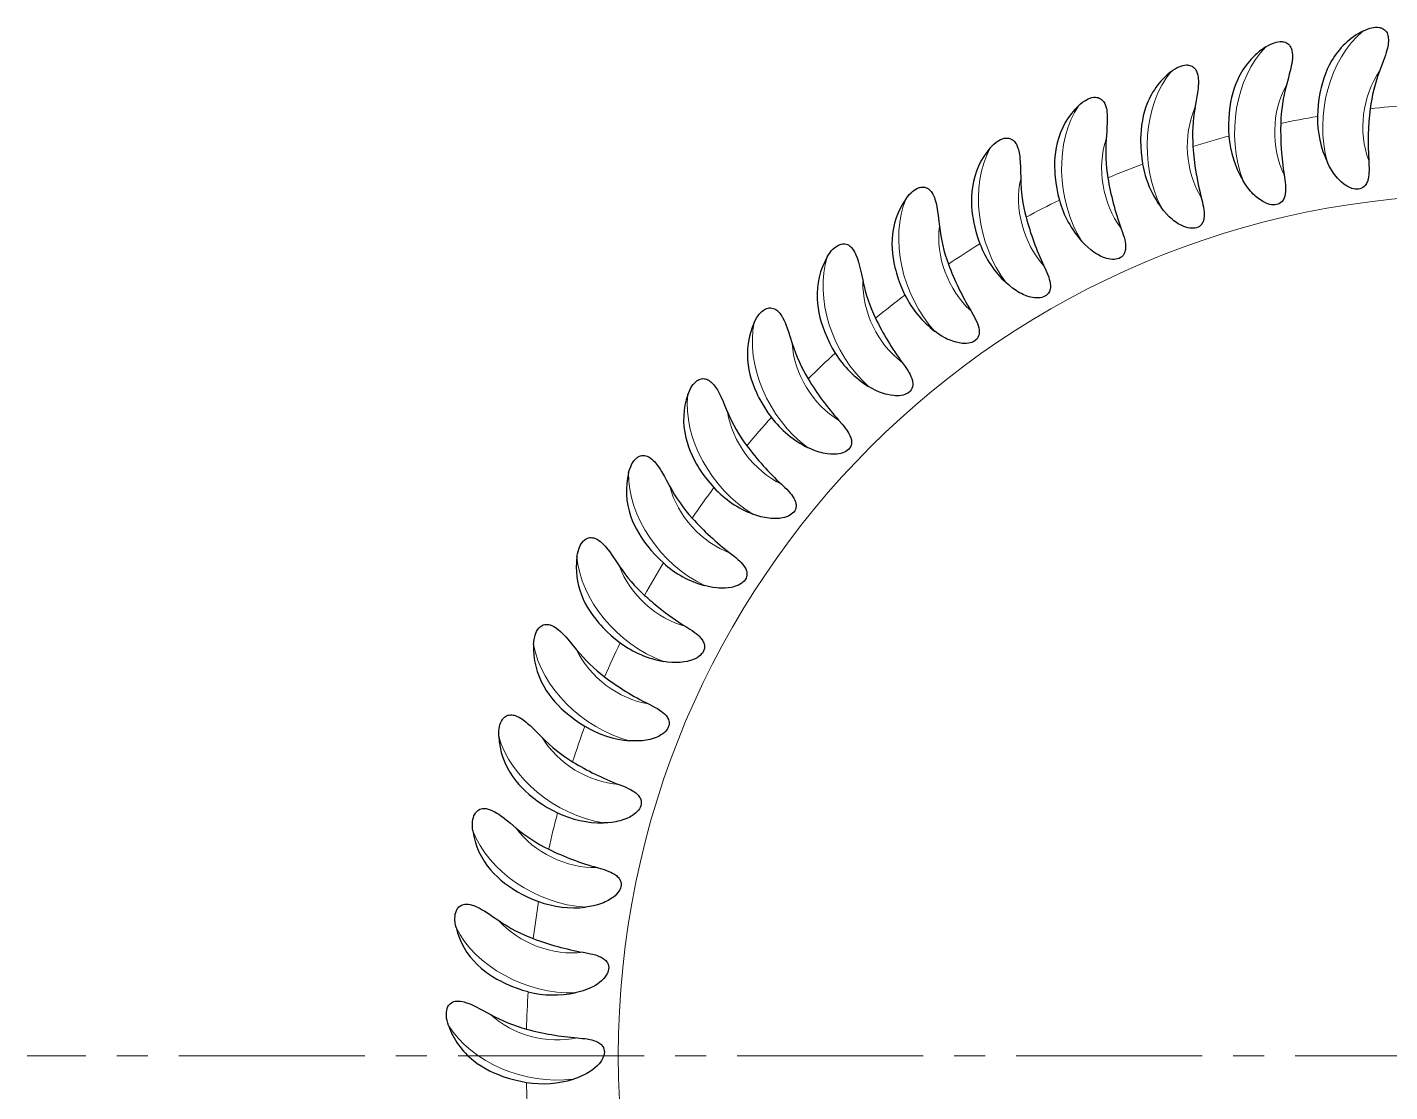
# Model space of a CAD drawing. Extents: x 89 to 609, y 11 to 440.
# Drawn here: x 437.96 to 476.41, y 241.81 to 271.86 of the extents above; entities that cross this region are included whole.
import ezdxf

# ---------------------------------------------------------------- set-up
doc = ezdxf.new("R2010")
doc.units = 0
doc.header["$LTSCALE"] = 7
doc.header["$MEASUREMENT"] = 0
doc.linetypes.add('CENTER2', pattern=[1.125, 0.75, -0.125, 0.125, -0.125])
doc.layers.get('0').update_dxf_attribs({"linetype": 'CONTINUOUS', "lineweight": 15})
doc.layers.add('1', color=1, linetype='CENTER2', lineweight=15)

msp = doc.modelspace()

# ---------------------------------------------------------------- linework, layer by layer
at = {"color": 7, "lineweight": 30}
for points in [[(475.649, 271.746), (475.714, 271.778), (475.781, 271.805), (475.849, 271.828), (475.902, 271.841), (475.955, 271.851), (476.009, 271.856), (476.062, 271.856), (476.119, 271.85), (476.146, 271.844), (476.172, 271.836), (476.206, 271.823), (476.237, 271.806), (476.265, 271.785), (476.293, 271.758), (476.317, 271.728), (476.336, 271.695), (476.351, 271.66), (476.362, 271.623), (476.368, 271.595), (476.372, 271.567), (476.376, 271.508), (476.374, 271.45), (476.37, 271.405), (476.364, 271.36), (476.346, 271.27), (476.331, 271.208), (476.313, 271.147), (476.289, 271.07), (476.236, 270.918), (476.2, 270.818), (476.124, 270.619)], [(472.915, 271.303), (472.977, 271.34), (473.04, 271.373), (473.106, 271.402), (473.158, 271.421), (473.21, 271.435), (473.263, 271.446), (473.316, 271.451), (473.373, 271.45), (473.4, 271.447), (473.427, 271.442), (473.462, 271.431), (473.494, 271.417), (473.524, 271.4), (473.555, 271.375), (473.582, 271.347), (473.604, 271.316), (473.622, 271.283), (473.636, 271.248), (473.645, 271.22), (473.652, 271.192), (473.661, 271.135), (473.665, 271.076), (473.665, 271.031), (473.663, 270.985), (473.654, 270.895), (473.645, 270.832), (473.633, 270.769), (473.617, 270.69), (473.578, 270.533), (473.551, 270.43), (473.495, 270.226)], [(470.236, 270.601), (470.293, 270.644), (470.354, 270.683), (470.417, 270.718), (470.466, 270.742), (470.516, 270.761), (470.568, 270.776), (470.621, 270.787), (470.677, 270.791), (470.705, 270.791), (470.732, 270.788), (470.768, 270.781), (470.801, 270.77), (470.833, 270.755), (470.866, 270.734), (470.895, 270.709), (470.92, 270.68), (470.941, 270.648), (470.959, 270.615), (470.97, 270.588), (470.979, 270.561), (470.994, 270.504), (471.004, 270.446), (471.008, 270.402), (471.01, 270.356), (471.01, 270.265), (471.007, 270.201), (471.001, 270.138), (470.992, 270.058), (470.969, 269.898), (470.952, 269.793), (470.915, 269.584)], [(474.771, 270.908), (474.707, 270.79), (474.649, 270.669), (474.597, 270.545), (474.551, 270.417), (474.51, 270.288), (474.475, 270.156), (474.457, 270.076), (474.44, 269.996), (474.413, 269.833), (474.393, 269.67), (474.379, 269.505), (474.373, 269.34)], [(472.121, 270.385), (472.068, 270.261), (472.022, 270.135), (471.982, 270.006), (471.948, 269.875), (471.92, 269.742), (471.898, 269.607), (471.887, 269.526), (471.878, 269.445), (471.866, 269.281), (471.862, 269.116), (471.864, 268.951), (471.873, 268.786)], [(467.635, 269.647), (467.688, 269.696), (467.745, 269.741), (467.804, 269.782), (467.851, 269.809), (467.899, 269.834), (467.949, 269.854), (468, 269.869), (468.056, 269.879), (468.084, 269.881), (468.112, 269.881), (468.147, 269.877), (468.182, 269.87), (468.215, 269.858), (468.249, 269.84), (468.281, 269.817), (468.308, 269.791), (468.332, 269.762), (468.353, 269.73), (468.367, 269.705), (468.379, 269.678), (468.399, 269.624), (468.414, 269.567), (468.423, 269.522), (468.429, 269.478), (468.438, 269.387), (468.44, 269.323), (468.441, 269.259), (468.44, 269.179), (468.432, 269.018), (468.425, 268.911), (468.408, 268.7)], [(469.532, 269.611), (469.491, 269.484), (469.457, 269.353), (469.43, 269.221), (469.408, 269.088), (469.393, 268.953), (469.384, 268.817), (469.381, 268.735), (469.38, 268.653), (469.384, 268.488), (469.395, 268.324), (469.413, 268.16), (469.437, 267.997)], [(465.137, 268.451), (465.185, 268.504), (465.237, 268.554), (465.292, 268.601), (465.336, 268.633), (465.382, 268.662), (465.43, 268.687), (465.479, 268.707), (465.534, 268.722), (465.562, 268.726), (465.589, 268.729), (465.625, 268.729), (465.66, 268.725), (465.694, 268.716), (465.73, 268.701), (465.763, 268.682), (465.793, 268.658), (465.82, 268.631), (465.844, 268.602), (465.86, 268.578), (465.874, 268.553), (465.9, 268.5), (465.92, 268.445), (465.933, 268.402), (465.944, 268.358), (465.961, 268.268), (465.969, 268.205), (465.976, 268.141), (465.982, 268.061), (465.99, 267.9), (465.993, 267.794), (465.997, 267.581)], [(467.028, 268.596), (467, 268.464), (466.978, 268.332), (466.964, 268.198), (466.955, 268.063), (466.953, 267.927), (466.957, 267.79), (466.961, 267.709), (466.968, 267.627), (466.988, 267.463), (467.014, 267.301), (467.048, 267.139), (467.088, 266.979)], [(475.819, 268.098), (475.826, 267.959), (475.828, 267.89), (475.828, 267.817), (475.825, 267.743), (475.82, 267.687), (475.813, 267.632), (475.8, 267.567), (475.781, 267.505), (475.769, 267.475), (475.755, 267.447), (475.739, 267.42), (475.721, 267.394), (475.69, 267.36), (475.655, 267.332), (475.615, 267.31), (475.572, 267.294), (475.527, 267.286), (475.481, 267.283), (475.434, 267.287), (475.388, 267.296), (475.342, 267.309), (475.288, 267.33), (475.235, 267.356), (475.184, 267.386), (475.147, 267.411), (475.111, 267.437), (475.042, 267.495), (474.977, 267.558), (474.938, 267.6), (474.901, 267.644), (474.864, 267.69), (474.829, 267.738), (474.764, 267.835), (474.706, 267.937), (474.652, 268.043)], [(473.431, 267.687), (473.451, 267.549), (473.46, 267.48), (473.467, 267.408), (473.471, 267.334), (473.471, 267.278), (473.469, 267.222), (473.462, 267.157), (473.45, 267.093), (473.44, 267.062), (473.429, 267.032), (473.416, 267.004), (473.4, 266.977), (473.373, 266.94), (473.34, 266.908), (473.303, 266.882), (473.261, 266.863), (473.217, 266.85), (473.172, 266.844), (473.125, 266.843), (473.078, 266.847), (473.031, 266.856), (472.975, 266.872), (472.92, 266.892), (472.866, 266.917), (472.827, 266.938), (472.789, 266.962), (472.714, 267.012), (472.644, 267.069), (472.601, 267.107), (472.56, 267.147), (472.519, 267.19), (472.48, 267.234), (472.406, 267.325), (472.338, 267.421), (472.275, 267.521)], [(462.763, 267.023), (462.807, 267.08), (462.853, 267.135), (462.904, 267.187), (462.945, 267.223), (462.988, 267.256), (463.033, 267.285), (463.08, 267.31), (463.133, 267.33), (463.16, 267.337), (463.187, 267.342), (463.223, 267.346), (463.258, 267.345), (463.293, 267.339), (463.33, 267.328), (463.365, 267.312), (463.397, 267.292), (463.427, 267.267), (463.453, 267.24), (463.471, 267.218), (463.488, 267.194), (463.518, 267.144), (463.544, 267.091), (463.561, 267.049), (463.576, 267.006), (463.601, 266.919), (463.616, 266.857), (463.628, 266.794), (463.642, 266.715), (463.665, 266.555), (463.678, 266.45), (463.702, 266.239)], [(464.633, 267.347), (464.617, 267.213), (464.608, 267.079), (464.606, 266.944), (464.611, 266.809), (464.621, 266.673), (464.638, 266.538), (464.651, 266.457), (464.665, 266.376), (464.7, 266.216), (464.742, 266.056), (464.791, 265.899), (464.846, 265.743)], [(471.092, 267.051), (471.126, 266.916), (471.141, 266.847), (471.155, 266.776), (471.166, 266.703), (471.172, 266.647), (471.175, 266.591), (471.174, 266.526), (471.168, 266.461), (471.161, 266.429), (471.153, 266.399), (471.143, 266.369), (471.13, 266.341), (471.106, 266.302), (471.076, 266.267), (471.042, 266.237), (471.002, 266.214), (470.96, 266.197), (470.915, 266.186), (470.868, 266.181), (470.821, 266.181), (470.774, 266.185), (470.716, 266.196), (470.66, 266.211), (470.604, 266.231), (470.563, 266.248), (470.522, 266.267), (470.444, 266.311), (470.368, 266.361), (470.322, 266.395), (470.277, 266.43), (470.232, 266.469), (470.189, 266.509), (470.107, 266.593), (470.03, 266.682), (469.958, 266.775)], [(468.825, 266.195), (468.872, 266.063), (468.893, 265.997), (468.913, 265.927), (468.931, 265.856), (468.943, 265.801), (468.951, 265.745), (468.957, 265.68), (468.956, 265.615), (468.953, 265.583), (468.948, 265.551), (468.94, 265.521), (468.93, 265.492), (468.91, 265.451), (468.884, 265.413), (468.852, 265.38), (468.815, 265.354), (468.774, 265.333), (468.731, 265.318), (468.685, 265.308), (468.638, 265.303), (468.59, 265.303), (468.532, 265.308), (468.474, 265.318), (468.417, 265.332), (468.374, 265.345), (468.332, 265.361), (468.25, 265.397), (468.17, 265.439), (468.121, 265.468), (468.073, 265.5), (468.024, 265.534), (467.977, 265.57), (467.888, 265.645), (467.803, 265.727), (467.722, 265.813)], [(460.537, 265.375), (460.574, 265.437), (460.616, 265.496), (460.661, 265.552), (460.698, 265.592), (460.738, 265.629), (460.78, 265.662), (460.825, 265.691), (460.876, 265.716), (460.902, 265.726), (460.928, 265.734), (460.964, 265.741), (460.999, 265.743), (461.033, 265.741), (461.072, 265.733), (461.108, 265.72), (461.142, 265.703), (461.174, 265.682), (461.203, 265.657), (461.223, 265.637), (461.242, 265.615), (461.276, 265.568), (461.307, 265.518), (461.328, 265.477), (461.347, 265.436), (461.38, 265.352), (461.401, 265.291), (461.419, 265.23), (461.441, 265.153), (461.479, 264.996), (461.502, 264.892), (461.546, 264.684)], [(462.367, 265.875), (462.364, 265.741), (462.368, 265.607), (462.379, 265.472), (462.396, 265.338), (462.419, 265.204), (462.449, 265.071), (462.469, 264.992), (462.491, 264.913), (462.541, 264.756), (462.598, 264.601), (462.661, 264.449), (462.731, 264.299)], [(466.65, 265.127), (466.708, 265.001), (466.736, 264.937), (466.763, 264.869), (466.788, 264.8), (466.804, 264.746), (466.818, 264.692), (466.83, 264.627), (466.835, 264.563), (466.835, 264.53), (466.833, 264.499), (466.828, 264.468), (466.821, 264.438), (466.805, 264.394), (466.782, 264.355), (466.754, 264.319), (466.72, 264.289), (466.681, 264.264), (466.639, 264.245), (466.594, 264.231), (466.548, 264.222), (466.501, 264.217), (466.442, 264.217), (466.384, 264.221), (466.325, 264.23), (466.281, 264.239), (466.238, 264.25), (466.153, 264.278), (466.069, 264.313), (466.017, 264.337), (465.967, 264.364), (465.915, 264.393), (465.865, 264.425), (465.769, 264.491), (465.676, 264.564), (465.588, 264.642)], [(460.251, 264.195), (460.261, 264.062), (460.277, 263.928), (460.301, 263.795), (460.331, 263.663), (460.367, 263.532), (460.409, 263.403), (460.437, 263.325), (460.466, 263.249), (460.531, 263.097), (460.602, 262.949), (460.68, 262.803), (460.763, 262.661)], [(458.476, 263.524), (458.508, 263.588), (458.544, 263.651), (458.584, 263.711), (458.617, 263.754), (458.653, 263.795), (458.692, 263.832), (458.733, 263.865), (458.782, 263.895), (458.807, 263.908), (458.832, 263.918), (458.867, 263.928), (458.902, 263.934), (458.936, 263.935), (458.975, 263.931), (459.013, 263.922), (459.048, 263.908), (459.082, 263.889), (459.113, 263.867), (459.135, 263.849), (459.156, 263.829), (459.195, 263.786), (459.23, 263.738), (459.254, 263.701), (459.277, 263.661), (459.319, 263.58), (459.345, 263.522), (459.369, 263.463), (459.398, 263.388), (459.45, 263.235), (459.483, 263.134), (459.547, 262.931)], [(464.586, 263.858), (464.656, 263.738), (464.69, 263.677), (464.723, 263.612), (464.754, 263.545), (464.775, 263.493), (464.794, 263.441), (464.812, 263.377), (464.824, 263.314), (464.827, 263.281), (464.828, 263.249), (464.826, 263.218), (464.822, 263.188), (464.81, 263.143), (464.791, 263.101), (464.766, 263.063), (464.735, 263.03), (464.699, 263.002), (464.659, 262.979), (464.615, 262.96), (464.57, 262.947), (464.524, 262.938), (464.466, 262.931), (464.407, 262.93), (464.348, 262.934), (464.303, 262.939), (464.259, 262.946), (464.171, 262.965), (464.085, 262.992), (464.031, 263.011), (463.978, 263.033), (463.924, 263.057), (463.871, 263.084), (463.769, 263.141), (463.67, 263.205), (463.575, 263.274)], [(458.304, 262.322), (458.327, 262.19), (458.356, 262.058), (458.392, 261.928), (458.435, 261.8), (458.483, 261.673), (458.537, 261.548), (458.572, 261.474), (458.609, 261.4), (458.687, 261.256), (458.772, 261.115), (458.864, 260.977), (458.96, 260.843)], [(462.652, 262.398), (462.733, 262.285), (462.772, 262.227), (462.811, 262.166), (462.849, 262.102), (462.875, 262.053), (462.899, 262.002), (462.923, 261.941), (462.94, 261.879), (462.946, 261.847), (462.95, 261.815), (462.952, 261.784), (462.95, 261.753), (462.943, 261.708), (462.928, 261.664), (462.907, 261.624), (462.879, 261.588), (462.845, 261.556), (462.808, 261.53), (462.766, 261.508), (462.723, 261.49), (462.677, 261.476), (462.62, 261.464), (462.562, 261.458), (462.503, 261.455), (462.458, 261.456), (462.413, 261.459), (462.324, 261.47), (462.235, 261.488), (462.18, 261.503), (462.125, 261.519), (462.069, 261.538), (462.014, 261.559), (461.907, 261.607), (461.802, 261.661), (461.701, 261.721)], [(456.602, 261.485), (456.627, 261.552), (456.656, 261.618), (456.69, 261.682), (456.719, 261.728), (456.751, 261.771), (456.787, 261.812), (456.825, 261.849), (456.87, 261.884), (456.894, 261.898), (456.918, 261.911), (456.952, 261.924), (456.986, 261.933), (457.02, 261.938), (457.06, 261.937), (457.098, 261.932), (457.134, 261.921), (457.169, 261.906), (457.203, 261.887), (457.226, 261.871), (457.249, 261.853), (457.292, 261.814), (457.331, 261.77), (457.359, 261.735), (457.386, 261.698), (457.435, 261.621), (457.466, 261.566), (457.496, 261.509), (457.532, 261.437), (457.599, 261.29), (457.641, 261.192), (457.724, 260.997)], [(460.865, 260.761), (460.957, 260.656), (461.001, 260.602), (461.046, 260.545), (461.089, 260.485), (461.12, 260.439), (461.149, 260.391), (461.178, 260.332), (461.202, 260.272), (461.211, 260.24), (461.218, 260.209), (461.222, 260.178), (461.223, 260.147), (461.22, 260.101), (461.21, 260.057), (461.192, 260.015), (461.168, 259.976), (461.138, 259.942), (461.103, 259.911), (461.064, 259.885), (461.022, 259.863), (460.978, 259.846), (460.922, 259.829), (460.865, 259.816), (460.806, 259.808), (460.762, 259.805), (460.717, 259.803), (460.627, 259.806), (460.537, 259.816), (460.481, 259.825), (460.424, 259.836), (460.367, 259.85), (460.31, 259.865), (460.199, 259.902), (460.09, 259.946), (459.983, 259.996)], [(456.545, 260.272), (456.579, 260.142), (456.621, 260.014), (456.67, 259.889), (456.724, 259.765), (456.784, 259.643), (456.85, 259.523), (456.892, 259.453), (456.935, 259.383), (457.027, 259.247), (457.125, 259.115), (457.229, 258.986), (457.338, 258.862)], [(454.929, 259.277), (454.948, 259.346), (454.971, 259.414), (454.999, 259.481), (455.023, 259.53), (455.051, 259.576), (455.082, 259.62), (455.117, 259.661), (455.159, 259.699), (455.181, 259.716), (455.204, 259.731), (455.236, 259.747), (455.269, 259.759), (455.303, 259.767), (455.342, 259.771), (455.381, 259.769), (455.418, 259.762), (455.454, 259.75), (455.489, 259.734), (455.514, 259.721), (455.539, 259.705), (455.585, 259.67), (455.628, 259.63), (455.66, 259.597), (455.69, 259.563), (455.746, 259.491), (455.782, 259.439), (455.817, 259.386), (455.86, 259.318), (455.94, 259.178), (455.992, 259.084), (456.092, 258.897)], [(459.242, 258.961), (459.343, 258.866), (459.393, 258.817), (459.443, 258.764), (459.492, 258.709), (459.527, 258.665), (459.56, 258.62), (459.595, 258.564), (459.624, 258.506), (459.636, 258.476), (459.646, 258.446), (459.653, 258.415), (459.657, 258.385), (459.658, 258.339), (459.652, 258.293), (459.639, 258.25), (459.618, 258.209), (459.592, 258.172), (459.56, 258.138), (459.523, 258.109), (459.484, 258.083), (459.442, 258.061), (459.388, 258.039), (459.332, 258.021), (459.274, 258.007), (459.23, 258), (459.186, 257.994), (459.096, 257.988), (459.005, 257.989), (458.948, 257.993), (458.891, 257.999), (458.833, 258.007), (458.775, 258.017), (458.66, 258.043), (458.548, 258.077), (458.436, 258.116)], [(454.988, 258.064), (455.035, 257.938), (455.088, 257.815), (455.149, 257.694), (455.215, 257.576), (455.286, 257.46), (455.363, 257.348), (455.411, 257.282), (455.461, 257.216), (455.566, 257.089), (455.676, 256.967), (455.791, 256.849), (455.912, 256.736)], [(453.474, 256.92), (453.486, 256.99), (453.503, 257.061), (453.524, 257.13), (453.544, 257.18), (453.567, 257.229), (453.594, 257.276), (453.625, 257.32), (453.662, 257.362), (453.683, 257.381), (453.705, 257.398), (453.735, 257.417), (453.767, 257.433), (453.8, 257.444), (453.838, 257.451), (453.877, 257.453), (453.915, 257.449), (453.952, 257.441), (453.988, 257.429), (454.014, 257.417), (454.04, 257.404), (454.09, 257.373), (454.137, 257.338), (454.171, 257.308), (454.204, 257.277), (454.267, 257.211), (454.308, 257.163), (454.348, 257.113), (454.397, 257.049), (454.49, 256.917), (454.55, 256.829), (454.668, 256.653)], [(457.797, 257.016), (457.907, 256.93), (457.961, 256.886), (458.016, 256.838), (458.07, 256.788), (458.109, 256.748), (458.146, 256.706), (458.186, 256.654), (458.221, 256.599), (458.236, 256.57), (458.248, 256.541), (458.258, 256.511), (458.266, 256.481), (458.271, 256.435), (458.269, 256.39), (458.26, 256.345), (458.244, 256.303), (458.221, 256.263), (458.192, 256.227), (458.159, 256.194), (458.122, 256.164), (458.082, 256.138), (458.03, 256.111), (457.976, 256.088), (457.92, 256.069), (457.877, 256.057), (457.833, 256.048), (457.745, 256.033), (457.654, 256.025), (457.597, 256.024), (457.54, 256.024), (457.481, 256.027), (457.422, 256.031), (457.306, 256.047), (457.19, 256.069), (457.076, 256.098)], [(453.648, 255.718), (453.707, 255.597), (453.772, 255.48), (453.843, 255.365), (453.92, 255.254), (454.002, 255.146), (454.089, 255.041), (454.144, 254.979), (454.2, 254.919), (454.316, 254.803), (454.437, 254.691), (454.563, 254.585), (454.694, 254.484)], [(452.25, 254.435), (452.255, 254.507), (452.265, 254.578), (452.28, 254.649), (452.295, 254.701), (452.313, 254.752), (452.335, 254.801), (452.362, 254.848), (452.395, 254.893), (452.414, 254.914), (452.434, 254.933), (452.462, 254.955), (452.492, 254.973), (452.524, 254.988), (452.562, 254.998), (452.6, 255.004), (452.638, 255.004), (452.676, 254.999), (452.713, 254.99), (452.74, 254.982), (452.767, 254.971), (452.82, 254.945), (452.87, 254.914), (452.907, 254.888), (452.942, 254.86), (453.011, 254.8), (453.057, 254.756), (453.101, 254.71), (453.156, 254.651), (453.262, 254.529), (453.329, 254.447), (453.464, 254.283)], [(456.544, 254.942), (456.662, 254.867), (456.72, 254.828), (456.779, 254.786), (456.838, 254.741), (456.88, 254.704), (456.921, 254.666), (456.966, 254.618), (457.006, 254.567), (457.023, 254.54), (457.038, 254.512), (457.051, 254.483), (457.061, 254.454), (457.071, 254.409), (457.074, 254.363), (457.069, 254.318), (457.056, 254.274), (457.037, 254.232), (457.012, 254.194), (456.982, 254.158), (456.948, 254.125), (456.911, 254.095), (456.862, 254.063), (456.811, 254.035), (456.757, 254.011), (456.715, 253.995), (456.672, 253.981), (456.585, 253.958), (456.496, 253.942), (456.44, 253.935), (456.382, 253.93), (456.323, 253.927), (456.264, 253.926), (456.147, 253.93), (456.03, 253.941), (455.913, 253.959)], [(452.537, 253.255), (452.607, 253.141), (452.683, 253.03), (452.765, 252.923), (452.852, 252.819), (452.944, 252.719), (453.041, 252.623), (453.101, 252.567), (453.162, 252.513), (453.289, 252.408), (453.42, 252.308), (453.556, 252.214), (453.695, 252.126)], [(455.494, 252.758), (455.618, 252.695), (455.68, 252.661), (455.743, 252.625), (455.805, 252.585), (455.851, 252.554), (455.895, 252.519), (455.945, 252.476), (455.989, 252.429), (456.009, 252.403), (456.027, 252.377), (456.042, 252.349), (456.055, 252.321), (456.069, 252.277), (456.076, 252.232), (456.075, 252.187), (456.067, 252.142), (456.052, 252.099), (456.031, 252.058), (456.004, 252.019), (455.974, 251.983), (455.94, 251.95), (455.894, 251.913), (455.845, 251.881), (455.794, 251.851), (455.754, 251.832), (455.713, 251.814), (455.628, 251.783), (455.541, 251.758), (455.485, 251.746), (455.429, 251.735), (455.371, 251.727), (455.312, 251.72), (455.195, 251.713), (455.077, 251.713), (454.959, 251.72)], [(451.268, 251.845), (451.266, 251.917), (451.269, 251.989), (451.277, 252.061), (451.286, 252.114), (451.3, 252.167), (451.317, 252.218), (451.339, 252.267), (451.368, 252.315), (451.385, 252.338), (451.403, 252.358), (451.429, 252.383), (451.458, 252.404), (451.488, 252.421), (451.524, 252.436), (451.562, 252.445), (451.6, 252.448), (451.638, 252.447), (451.676, 252.442), (451.704, 252.436), (451.731, 252.428), (451.786, 252.407), (451.839, 252.381), (451.878, 252.359), (451.916, 252.334), (451.99, 252.281), (452.04, 252.242), (452.089, 252.2), (452.149, 252.147), (452.265, 252.035), (452.341, 251.96), (452.49, 251.809)], [(451.665, 250.698), (451.746, 250.591), (451.832, 250.488), (451.924, 250.389), (452.02, 250.294), (452.121, 250.203), (452.227, 250.116), (452.292, 250.067), (452.358, 250.018), (452.494, 249.926), (452.635, 249.839), (452.779, 249.759), (452.926, 249.684)], [(454.656, 250.484), (454.786, 250.433), (454.85, 250.406), (454.916, 250.375), (454.982, 250.342), (455.031, 250.315), (455.078, 250.285), (455.132, 250.246), (455.18, 250.203), (455.202, 250.18), (455.223, 250.155), (455.241, 250.13), (455.256, 250.103), (455.274, 250.061), (455.286, 250.016), (455.289, 249.971), (455.285, 249.925), (455.274, 249.881), (455.257, 249.838), (455.235, 249.797), (455.207, 249.758), (455.177, 249.722), (455.135, 249.681), (455.089, 249.644), (455.041, 249.61), (455.003, 249.587), (454.964, 249.565), (454.882, 249.526), (454.798, 249.493), (454.744, 249.476), (454.689, 249.46), (454.631, 249.446), (454.573, 249.434), (454.458, 249.416), (454.341, 249.404), (454.223, 249.4)], [(450.536, 249.174), (450.527, 249.245), (450.523, 249.317), (450.524, 249.389), (450.529, 249.444), (450.537, 249.497), (450.55, 249.55), (450.567, 249.6), (450.591, 249.651), (450.606, 249.675), (450.622, 249.698), (450.645, 249.725), (450.672, 249.748), (450.7, 249.768), (450.735, 249.786), (450.772, 249.798), (450.809, 249.806), (450.847, 249.808), (450.885, 249.807), (450.914, 249.803), (450.942, 249.798), (450.998, 249.782), (451.053, 249.762), (451.094, 249.743), (451.135, 249.722), (451.214, 249.677), (451.267, 249.642), (451.319, 249.605), (451.384, 249.558), (451.511, 249.458), (451.593, 249.39), (451.756, 249.254)], [(451.041, 248.07), (451.131, 247.97), (451.226, 247.876), (451.327, 247.786), (451.432, 247.701), (451.542, 247.62), (451.655, 247.544), (451.724, 247.501), (451.795, 247.459), (451.939, 247.38), (452.087, 247.307), (452.238, 247.241), (452.392, 247.18)], [(454.038, 248.141), (454.172, 248.102), (454.239, 248.081), (454.308, 248.057), (454.376, 248.03), (454.427, 248.008), (454.478, 247.983), (454.534, 247.949), (454.587, 247.911), (454.611, 247.89), (454.634, 247.867), (454.654, 247.844), (454.672, 247.818), (454.694, 247.778), (454.709, 247.735), (454.717, 247.69), (454.718, 247.644), (454.711, 247.599), (454.698, 247.555), (454.679, 247.512), (454.656, 247.471), (454.629, 247.432), (454.591, 247.387), (454.549, 247.346), (454.504, 247.308), (454.469, 247.281), (454.432, 247.255), (454.355, 247.209), (454.274, 247.168), (454.221, 247.145), (454.168, 247.124), (454.112, 247.105), (454.056, 247.087), (453.942, 247.058), (453.827, 247.036), (453.71, 247.02)], [(450.061, 246.445), (450.046, 246.515), (450.035, 246.586), (450.029, 246.658), (450.028, 246.713), (450.032, 246.767), (450.039, 246.82), (450.052, 246.872), (450.071, 246.926), (450.083, 246.951), (450.097, 246.974), (450.118, 247.004), (450.142, 247.03), (450.168, 247.052), (450.201, 247.073), (450.237, 247.089), (450.273, 247.1), (450.311, 247.106), (450.349, 247.108), (450.377, 247.107), (450.406, 247.105), (450.463, 247.095), (450.52, 247.079), (450.563, 247.065), (450.605, 247.048), (450.688, 247.01), (450.744, 246.98), (450.8, 246.949), (450.869, 246.908), (451.005, 246.82), (451.093, 246.761), (451.268, 246.641)], [(453.646, 245.749), (453.783, 245.724), (453.851, 245.709), (453.922, 245.692), (453.993, 245.672), (454.046, 245.654), (454.098, 245.634), (454.158, 245.606), (454.214, 245.573), (454.24, 245.554), (454.264, 245.534), (454.287, 245.512), (454.307, 245.489), (454.333, 245.451), (454.352, 245.409), (454.365, 245.365), (454.369, 245.32), (454.367, 245.274), (454.358, 245.229), (454.344, 245.184), (454.324, 245.141), (454.301, 245.1), (454.268, 245.052), (454.23, 245.007), (454.189, 244.964), (454.156, 244.934), (454.122, 244.905), (454.049, 244.852), (453.973, 244.804), (453.923, 244.776), (453.872, 244.75), (453.818, 244.725), (453.763, 244.703), (453.653, 244.663), (453.54, 244.63), (453.425, 244.603)], [(450.668, 245.394), (450.768, 245.303), (450.872, 245.218), (450.981, 245.139), (451.094, 245.064), (451.21, 244.994), (451.33, 244.929), (451.403, 244.892), (451.477, 244.857), (451.629, 244.792), (451.783, 244.734), (451.939, 244.682), (452.098, 244.637)], [(449.848, 243.683), (449.826, 243.752), (449.808, 243.822), (449.796, 243.893), (449.79, 243.947), (449.788, 244.001), (449.79, 244.055), (449.798, 244.108), (449.812, 244.163), (449.822, 244.189), (449.833, 244.214), (449.851, 244.245), (449.873, 244.273), (449.897, 244.298), (449.928, 244.322), (449.961, 244.341), (449.997, 244.355), (450.033, 244.365), (450.071, 244.371), (450.1, 244.373), (450.129, 244.373), (450.187, 244.368), (450.245, 244.358), (450.289, 244.348), (450.332, 244.335), (450.418, 244.305), (450.477, 244.281), (450.536, 244.255), (450.608, 244.221), (450.752, 244.146), (450.845, 244.096), (451.031, 243.993)], [(453.483, 243.332), (453.621, 243.319), (453.691, 243.311), (453.763, 243.301), (453.835, 243.287), (453.89, 243.275), (453.944, 243.26), (454.006, 243.238), (454.064, 243.21), (454.092, 243.194), (454.119, 243.176), (454.143, 243.156), (454.166, 243.135), (454.195, 243.1), (454.218, 243.06), (454.235, 243.018), (454.244, 242.973), (454.246, 242.927), (454.241, 242.881), (454.231, 242.835), (454.216, 242.791), (454.196, 242.747), (454.168, 242.697), (454.135, 242.648), (454.098, 242.602), (454.068, 242.568), (454.036, 242.537), (453.97, 242.477), (453.898, 242.421), (453.851, 242.389), (453.802, 242.358), (453.751, 242.329), (453.699, 242.301), (453.593, 242.251), (453.484, 242.207), (453.372, 242.169)], [(450.552, 242.695), (450.66, 242.614), (450.772, 242.539), (450.888, 242.47), (451.007, 242.406), (451.13, 242.348), (451.255, 242.295), (451.332, 242.265), (451.409, 242.237), (451.565, 242.187), (451.724, 242.144), (451.885, 242.107), (452.048, 242.077)]]:
    msp.add_lwpolyline(points, dxfattribs=at)
at = {"color": 7, "lineweight": 13}
msp.add_circle((478.942, 242.826), 24.302, dxfattribs=at)
at = {"color": 7, "lineweight": 30}
for centre, radius, start, end in [((476.622, 269.849), 2.132, 117.14, 150.2166), ((474.064, 269.506), 2.132, 122.5945, 155.6712), ((471.552, 268.92), 2.135, 128.0675, 161.1047), ((480.397, 268.997), 4.57, 159.2026, 172.9887), ((477.902, 269.016), 4.57, 164.6571, 178.4432), ((469.103, 268.101), 2.132, 133.5036, 166.5803), ((475.418, 268.799), 4.57, 170.1117, 183.8977), ((477.296, 269.293), 2.924, 179.0692, 205.3175), ((483.744, 268.595), 7.941, 173.0589, 183.5832), ((481.273, 268.934), 7.941, 178.5134, 189.0377), ((466.745, 267.051), 2.132, 138.9582, 172.0348), ((472.965, 268.346), 4.57, 175.5662, 189.3523), ((478.781, 269.038), 7.941, 183.9679, 194.4923), ((474.787, 269.017), 2.924, 184.5238, 210.772), ((472.316, 268.503), 2.924, 189.9783, 216.2266), ((470.566, 267.663), 4.57, 181.0208, 194.8068), ((476.29, 268.904), 7.941, 189.4225, 199.9468), ((464.497, 265.782), 2.132, 144.4127, 177.4894), ((469.906, 267.757), 2.924, 195.4329, 221.6811), ((473.823, 268.534), 7.941, 194.877, 205.4014), ((468.243, 266.754), 4.57, 186.4753, 200.2614), ((467.577, 266.785), 2.924, 200.8874, 227.1357), ((462.381, 264.305), 2.132, 149.8672, 182.9439), ((471.403, 267.931), 7.941, 200.3316, 210.8559), ((466.017, 265.629), 4.57, 191.9298, 205.7159), ((465.351, 265.596), 2.924, 206.342, 232.5902), ((460.414, 262.633), 2.132, 155.3218, 188.3985), ((469.05, 267.1), 7.941, 205.7861, 216.3105), ((463.908, 264.297), 4.57, 197.3844, 211.1705), ((463.248, 264.201), 2.924, 211.7965, 238.0448), ((466.788, 266.05), 7.941, 211.2407, 221.765), ((458.615, 260.783), 2.132, 160.7763, 193.853), ((461.935, 262.771), 4.57, 202.8389, 216.625), ((461.287, 262.613), 2.924, 217.2511, 243.4993), ((464.635, 264.79), 7.941, 216.6952, 227.2196), ((457, 258.769), 2.132, 166.2309, 199.3075), ((460.117, 261.064), 4.57, 208.2935, 222.0796), ((459.486, 260.845), 2.924, 222.7056, 248.9539), ((462.612, 263.33), 7.941, 222.1498, 232.6741), ((455.741, 256.6), 2.289, 171.9667, 176.2571), ((455.581, 256.61), 2.128, 176.2671, 204.7848), ((458.468, 259.192), 4.57, 213.748, 227.5341), ((457.862, 258.914), 2.924, 228.1602, 254.4084), ((460.95, 261.942), 8.274, 227.7126, 231.3947), ((460.631, 261.534), 7.757, 231.3572, 238.2038), ((454.38, 254.329), 2.132, 177.14, 210.2166), ((457.005, 257.171), 4.57, 219.2026, 232.9887), ((456.428, 256.837), 2.924, 233.6147, 259.8629), ((459.027, 259.869), 7.941, 233.0588, 243.5832), ((455.198, 254.633), 2.923, 239.0624, 265.3164), ((453.398, 251.942), 2.132, 182.5945, 215.6712), ((455.741, 255.021), 4.57, 224.6571, 238.4432), ((457.497, 257.899), 7.941, 238.5134, 249.0377), ((454.183, 252.323), 2.923, 244.517, 270.7709), ((454.687, 252.761), 4.57, 230.1117, 243.8977), ((452.647, 249.472), 2.132, 188.0491, 221.1257), ((456.162, 255.792), 7.941, 243.9679, 254.4923), ((453.393, 249.927), 2.924, 249.9783, 276.2266), ((453.853, 250.41), 4.57, 235.5662, 249.3523), ((452.136, 246.944), 2.135, 193.522, 226.5592), ((455.032, 253.568), 7.941, 249.4225, 259.9468), ((452.833, 247.466), 2.924, 255.4329, 281.6811), ((453.245, 247.991), 4.57, 241.0208, 254.8068), ((451.864, 244.376), 2.132, 198.9582, 232.0348), ((454.119, 251.247), 7.941, 254.877, 265.4014), ((452.511, 244.963), 2.924, 260.8874, 287.1357)]:
    msp.add_arc(centre, radius, start, end, dxfattribs=at)
at = {"color": 7, "lineweight": 13}
for start, end in [(94.3236, 96.5752), (99.7782, 102.0297), (105.2327, 107.4843), (110.6873, 112.9388), (116.1418, 118.3934), (121.5964, 123.8479), (127.0509, 129.3025), (132.5054, 134.757), (137.96, 140.2116), (143.4145, 145.6661), (148.8691, 151.1206), (154.3236, 156.5752), (159.7782, 162.0297), (165.2327, 167.4843), (170.6873, 172.9388), (176.1418, 178.3934), (181.5963, 183.8479)]:
    msp.add_arc((478.942, 242.826), 26.905, start, end, dxfattribs=at)
for centre, major_axis, start_param, end_param in [((476.601, 269.279), (0.347, 2.899), 0.643234, 2.094197), ((474.098, 268.937), (0.069, 2.919), 0.643234, 2.094197), ((471.637, 268.359), (-0.208, 2.913), 0.643234, 2.094197), ((477.163, 269.212), (0.252, 2.105), 0.926351, 2.210584), ((474.663, 268.924), (0.05, 2.119), 0.926351, 2.210584), ((469.244, 267.549), (-0.484, 2.88), 0.643234, 2.094197), ((472.202, 268.399), (-0.151, 2.115), 0.926351, 2.210584), ((466.937, 266.515), (-0.756, 2.82), 0.643234, 2.094197), ((469.801, 267.642), (-0.352, 2.091), 0.926351, 2.210584), ((467.484, 266.661), (-0.549, 2.048), 0.926351, 2.210584), ((464.74, 265.266), (-1.02, 2.736), 0.643234, 2.094197), ((465.27, 265.464), (-0.741, 1.986), 0.926351, 2.210584), ((462.671, 263.815), (-1.276, 2.627), 0.643234, 2.094197), ((463.18, 264.062), (-0.926, 1.907), 0.926351, 2.210584), ((460.75, 262.173), (-1.52, 2.493), 0.643234, 2.094197), ((461.233, 262.468), (-1.103, 1.81), 0.926351, 2.210584), ((458.993, 260.356), (-1.75, 2.338), 0.643234, 2.094197), ((459.446, 260.695), (-1.27, 1.697), 0.926351, 2.210584), ((457.417, 258.381), (-1.964, 2.161), 0.643234, 2.094197), ((457.836, 258.761), (-1.426, 1.569), 0.926351, 2.210584), ((456.036, 256.264), (-2.161, 1.964), 0.643234, 2.094197), ((456.417, 256.683), (-1.569, 1.426), 0.926351, 2.210583), ((454.863, 254.026), (-2.338, 1.75), 0.643234, 2.094197), ((455.202, 254.479), (-1.697, 1.27), 0.926351, 2.210584), ((453.907, 251.686), (-2.493, 1.52), 0.643234, 2.094197), ((454.202, 252.17), (-1.81, 1.103), 0.926351, 2.210584), ((453.425, 249.775), (-1.907, 0.926), 0.926351, 2.210584), ((453.178, 249.267), (-2.627, 1.276), 0.643234, 2.094197), ((452.88, 247.318), (-1.986, 0.741), 0.926351, 2.210584), ((452.683, 246.789), (-2.736, 1.02), 0.643234, 2.094197), ((452.571, 244.821), (-2.048, 0.549), 0.926351, 2.210584), ((452.425, 244.274), (-2.821, 0.756), 0.643234, 2.094197)]:
    msp.add_ellipse(centre, major_axis=major_axis, ratio=0.707107, start_param=start_param, end_param=end_param, dxfattribs=at)
at = {"layer": '1'}
msp.add_line((518.366, 242.826), (437.959, 242.826), dxfattribs=at)

doc.saveas('drawing.dxf')
